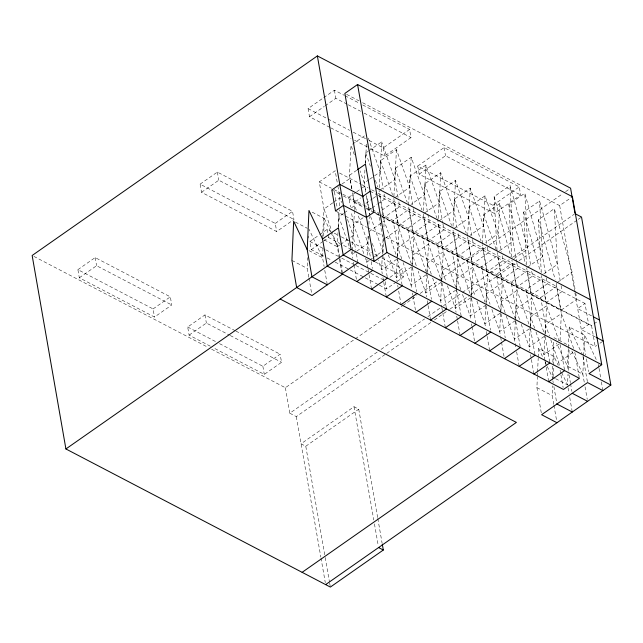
<?xml version="1.0" encoding="UTF-8"?>
<svg xmlns="http://www.w3.org/2000/svg" width="643" height="643" viewBox="0 0 643 643"><rect width="100%" height="100%" fill="white"/><g stroke="black" fill="none" stroke-linecap="round" stroke-linejoin="round"><path stroke-width="0.48" stroke-dasharray="3.21 2.41" d="M308.793 277.149L307.274 268.436L307.756 257.65M308.624 238.039L308.712 236.077M323.011 247.925L322.577 257.73L324.096 266.443M323.533 236.158L324.321 218.507L310.673 211.378M541.285 412.782L536.897 387.616L537.371 376.83M537.419 375.85L537.548 372.908M537.588 371.927L538.199 358.199M538.247 357.219L538.633 348.393L553.993 356.415L558.228 365.328M552.675 366.124L552.2 376.911L552.707 379.812M552.851 362.202L553.856 339.649M553.768 404.351L552.249 395.638L552.683 385.832M553.076 377.007L553.551 366.221M553.599 365.24L553.993 356.415M568.291 348.554L567.504 366.205L568.348 371.043M568.332 347.574L569.248 326.982L584.6 334.995L596.889 360.844M555.608 378.695L567.552 384.932L568.034 374.146M568.203 370.223L569.208 347.67M583.643 356.568L582.855 374.226L584.374 382.931M583.683 355.587L584.6 334.995M322.577 237.998L324 208.991L319.274 181.889L335.188 170.757L337.551 184.3M337.977 232.71L337.294 246.711L339.319 258.325M338.274 226.706L338.765 216.699L337.414 208.959M338.443 227.863L339.327 209.859M339.528 205.856L339.914 197.851L337.72 185.272M351.882 188.841L349.519 175.29L350.99 145.278L354.309 154.706M352.203 251.421L352.734 258.293M352.251 250.424L353.529 224.407L351.327 211.828M354.438 210.566L353.208 235.579L355.74 250.095M354.486 209.562L354.679 205.559L352.485 192.98M364.919 169.993L364.276 183.006L365.803 191.71M365.256 162.992L365.746 152.986L368.134 151.314M365.433 164.158L366.51 142.143M366.968 259.137L366.823 262.135L367.836 267.938M367.161 255.134L368.093 236.126M368.318 236.286L367.973 243.287L370.505 257.803M368.905 224.278L369.251 217.278M369.299 216.273L369.444 213.275L366.406 195.85M379.193 187.716L380.511 160.702L396.426 149.562L409.72 187.29L413.272 207.609M368.929 150.759L381.669 141.854L380.198 171.866L383.236 189.283M382.32 254.837L381.58 269.843L382.255 273.717M382.368 253.84L383.051 239.831L378.325 212.737L373.117 210.012M383.373 237.99L383.075 252.932M383.911 226.987L384.209 220.983L379.474 193.889M393.902 196.42L395.276 168.41L411.19 157.27L424.484 194.998L427.691 213.388M396.426 149.562L394.963 179.574L398.17 197.964M397.326 257.546L396.345 277.559L397.02 281.425M397.374 256.549L397.816 247.539L393.09 220.445L409.004 209.305L413.73 236.407L426.028 271.298M397.599 256.71L398.973 228.691L394.239 201.597L379.121 212.174M408.618 205.133L410.041 176.118L425.955 164.986L439.249 202.706L442.794 223.033M411.19 157.27L409.72 187.29L394.601 197.867M411.994 267.255L411.11 285.267L411.785 289.141M412.042 266.258L412.581 255.255L407.847 228.152L423.769 217.021L428.495 244.115L441.46 280.895M412.364 264.418L413.73 236.407L397.816 247.539L401.803 258.856M423.48 210.848L424.806 183.834L440.72 172.694L454.014 210.422L457.052 227.839M425.955 164.986L424.484 194.998L410.957 204.466M426.856 272.97L425.875 292.975L426.55 296.849M426.904 271.965L427.346 262.963L422.612 235.868L438.534 224.728L443.26 251.823L455.557 286.722M438.245 218.556L439.563 191.542L455.485 180.402L468.779 218.13L472.324 238.457M440.72 172.694L439.249 202.706L424.131 213.291M441.516 282.679L440.64 300.691L441.653 306.494M441.564 281.682L442.103 270.671L437.377 243.576L453.291 232.444L458.025 259.539L470.652 295.378M441.886 279.842L443.26 251.823L427.346 262.963L431.332 274.28M453.01 226.264L454.328 199.25L470.242 188.118L483.536 225.838L487.089 246.165M455.485 180.402L454.014 210.422L438.888 220.999M456.377 288.394L455.397 308.399L456.072 312.273M456.426 287.389L456.868 278.387L452.142 251.292L468.056 240.152L472.79 267.247L485.079 302.146M456.554 289.551L458.025 259.539L442.103 270.671L445.76 281.047M467.67 235.981L469.093 206.966L485.007 195.826L498.301 233.554L501.508 251.935M470.242 188.118L468.779 218.13L453.653 228.707M471.046 298.103L470.162 316.107L470.837 319.981M471.094 297.098L471.632 286.095L466.906 259L482.821 247.86L487.547 274.955L500.511 311.742M471.415 295.266L472.79 267.247L456.868 278.387L460.854 289.704M482.435 243.689L483.857 214.674L499.772 203.542L513.066 241.262L516.61 261.588M485.007 195.826L483.536 225.838L470.009 235.306M485.811 305.811L484.926 323.823L485.602 327.689M486.004 301.808L486.397 293.803L481.671 266.708L497.586 255.576L502.312 282.671L514.609 317.57M486.132 303.97L487.547 274.955M499.772 203.542L498.301 233.554L485.569 242.459M500.575 313.527L499.691 331.531L500.535 336.369M500.624 312.522L501.162 301.519L496.428 274.408L512.342 263.268L517.076 290.379L530.041 327.166M500.937 310.682L502.312 282.671L486.397 293.803L490.054 304.179M515.332 321.219L514.448 339.231L515.975 347.951M515.381 320.222L515.919 309.219L511.193 282.116L527.107 270.984L531.841 298.079L544.131 332.978M530.194 326.933L529.213 346.939L529.888 350.813M530.242 325.929L530.684 316.927L525.958 289.832L541.872 278.692L546.598 305.787L558.896 340.686M544.959 334.641L543.978 354.655L544.991 360.458M545.007 333.645L545.449 324.635L540.715 297.54L381.797 214.545M545.232 333.805L546.598 305.787L530.684 316.927L534.671 328.243M560.045 340.517L561.363 313.503L556.637 286.408L377.738 192.98M77.899 269.666L95.164 257.586L170.339 296.849L171.761 304.975L154.497 317.055L79.322 277.792L77.899 269.666L153.074 308.929L154.497 317.055M200.094 184.163L217.358 172.083L292.533 211.346L293.955 219.48L276.691 231.56L201.516 192.297L200.094 184.163L275.268 223.426L276.691 231.56M329.843 127.362L309.508 116.737L308.085 108.603L322.89 98.242M323.718 97.672L334.408 90.189L344.142 95.268M79.322 277.792L96.587 265.712L171.761 304.975M201.516 192.297L218.781 180.217L293.955 219.48M309.508 116.737L324.313 106.376M325.133 105.798L335.831 98.315L347.324 104.319M352.581 144.161L364.517 135.81M153.074 308.929L170.339 296.849M275.268 223.426L292.533 211.346M369.106 140.479L383.26 147.866L409.583 129.452L411.006 137.578L384.683 156L369.645 148.147M349.519 175.29L356.68 170.282M341.996 184.035L349.953 178.465L351.809 189.106M332.752 202.858L324 208.991L331.643 230.676M333.548 202.304L339.914 197.851L341.578 202.569M369.058 179.662L364.276 183.006L359.959 170.741M369.854 179.108L373.832 176.319M374.628 175.764L380.198 171.866L368.23 137.915M355.957 192.305L348.795 197.313L350.483 206.99M356.752 191.743L361.535 188.407M362.33 187.844L364.718 186.173L365.73 191.984M352.557 192.707L354.245 202.384L360.61 197.931M343.539 213.355L338.765 216.699L349.728 247.82M344.335 212.801L348.313 210.02M351.496 207.785L354.679 205.559L356.343 210.277M379.836 190.159L394.963 179.574L381.669 141.854M210.333 346.215L189.106 335.132L187.692 327.006L204.948 314.925L235.025 330.631M323.678 256.099L311.3 249.637L309.878 241.503L318.928 235.177M319.748 234.607L327.142 229.43L330.679 231.271M417.749 166.031L444.072 147.617L519.247 186.88L520.669 195.006L494.346 213.428L419.172 174.165L417.749 166.031L492.924 205.294L494.346 213.428M365.947 203.357L372.313 198.896M373.109 198.341L377.883 194.998M189.106 335.132L206.371 323.051L229.366 335.059M311.3 249.637L322.81 241.583M323.63 241.004L328.565 237.556L340.059 243.56M419.172 174.165L445.495 155.743L520.669 195.006M371.397 208.428L369.01 210.1L366.478 195.585M372.193 207.874L376.967 204.53M377.762 203.976L384.924 198.96L384.08 194.122M363.078 217.728L353.529 224.407L364.163 254.588M339.681 245.039L337.294 246.711L331.973 231.625M340.477 244.485L347.638 239.477M350.821 237.243L353.208 235.579L347.228 218.596M369.082 231.56L384.209 220.983L396.835 256.822M356.037 251.638L352.059 254.427L351.062 251.598M356.833 251.083L367.973 243.287L358.006 214.995M385.438 238.159L398.973 228.691L411.93 265.479M369.211 260.463L366.823 262.135L365.489 258.365M370.006 259.909L372.393 258.237M373.189 257.682L382.738 250.995L369.444 213.275M396.707 259.266L381.58 269.843L378.261 260.415M497.039 250.408L494.129 196.645L510.044 185.506L527.831 248.978L530.869 266.395M219.528 343.635L262.866 366.269L280.123 354.189L281.546 362.314L264.281 374.395L213.87 348.064M389.988 277.318L402.317 268.694L403.74 276.82L397.165 281.417M492.924 205.294L519.247 186.88M411.464 266.974L396.345 277.559L388.372 254.917M379.402 285.203L386.475 288.9L396.337 281.996M511.748 257.128L508.886 204.353L524.809 193.221L542.596 256.686L546.14 277.004M526.513 264.836L523.651 212.069L539.573 200.929L557.352 264.394L560.399 281.811M211.627 349.229L285.371 387.745L354.414 339.44M355.233 338.861L402.084 306.084M402.912 305.505L416.881 295.732M420.168 293.425L438.253 280.774M439.073 280.203L485.931 247.418M489.219 245.12L562.368 193.937M565.655 191.63L569.77 188.761M440.994 282.398L425.875 292.975L418.231 271.282M541.277 272.544L538.416 219.777L554.33 208.637L572.117 272.11L575.662 292.428M362.604 102.703L559.683 205.631L572.415 196.726M499.539 250.73L513.066 241.262L510.044 185.506M455.758 290.106L440.64 300.691L432.659 278.057M285.371 387.745L289.816 413.216L377.762 351.681M381.05 349.382L424.613 318.896M427.9 316.597L440.23 307.973M443.517 305.674L461.602 293.015M462.43 292.444L509.28 259.659M512.567 257.361L574.215 214.232M514.296 258.438L527.831 248.978L524.809 193.221M289.816 413.216L296.31 416.608L385.904 353.923M386.724 353.345L431.115 322.288M434.403 319.989L449.192 309.637M450.02 309.066L469.744 295.258M470.563 294.687L515.774 263.051M519.062 260.753L577.422 219.922M578.242 219.343L581.529 217.045M470.523 297.822L455.397 308.399L447.424 285.765M527.469 267.263L542.596 256.686L539.573 200.929M486.076 304.975L470.162 316.107L462.518 294.422M543.825 273.862L557.352 264.394L554.33 208.637M377.634 517.519L358.73 409.189L354.004 406.722L301.053 443.774L305.779 446.242L325.028 556.541M305.779 446.242L358.73 409.189M500.045 313.237L484.926 323.823L476.953 301.189M556.999 282.687L572.117 272.11M540.715 297.54L556.637 286.408M382.03 216.9L560.929 310.336L576.851 299.204L575.831 293.393M595.297 336.9L581.312 329.602L588.658 324.458L584.993 303.456L577.647 308.6L592.508 316.356M544.332 336.361L529.213 346.939L521.24 324.305M559.097 344.069L543.978 354.655L536.005 332.013M379.852 215.019L591.544 325.583L593.135 324.466M593.931 323.911L597.91 321.122M559.249 365.264L558.743 362.363L573.861 351.785M386.186 237.412L595.209 346.577L596.8 345.468M599.983 343.241L602.37 341.57M346.617 94.352L359.051 100.847M345.026 95.727L359.172 103.121M362.708 104.97L409.583 129.452M348.209 104.785L360.594 111.247M364.131 113.096L411.006 137.578M308.085 108.603L349.655 130.32M353.192 132.161L365.57 138.631M330.727 127.82L351.07 138.446M354.606 140.295L368.76 147.681M339.528 173.023L361.237 184.364M362.105 184.814L368.19 187.989M371.662 189.806L374.266 191.164M370.159 191.252L377.264 194.958M378.148 195.424L584.993 303.456M319.274 181.889L331.426 188.238M341.851 193.688L334.03 189.605L337.245 207.986M342.719 194.138L362.692 204.57M363.56 205.021L372.249 209.562M331.828 189.934L339.834 194.114M343.386 195.97L362.957 206.186M366.518 208.051L371.847 210.832M372.739 211.298L378.968 214.553M374.716 212.712L380.929 215.96M381.813 216.426L588.658 324.458M354.245 202.384L362.925 206.925M366.406 208.742L381.162 216.45M335.493 210.928L366.623 227.188M367.515 227.654L382.633 235.555M553.936 337.688L569.296 345.709M334.223 233.12L340.412 236.359M341.296 236.817L350.138 241.438M351.022 241.897L371.365 252.522M374.901 254.371L378.438 256.219M381.982 258.068L402.317 268.694M343.595 245.409L349.792 248.64M375.44 262.039L403.74 276.82M295.37 222.084L307.306 228.321M324.233 239.895L337.88 247.025L339.745 257.666M309.878 241.503L324.916 249.355M325.8 249.822L338.186 256.284M341.722 258.132L354.984 265.061M355.868 265.527L370.022 272.913M370.907 273.379L385.053 280.766L386.475 288.9M327.223 257.947L331.643 260.262M335.18 262.111L349.326 269.497M350.218 269.964L364.364 277.35M365.248 277.816L378.518 284.745M554.756 378.245L552.2 376.911L547.113 366.221M308.929 250.601L322.577 257.73L309.018 229.213M536.897 387.616L552.249 395.638M291.922 260.423L307.274 268.436M235.909 331.089L280.123 354.189M230.25 335.525L281.546 362.314M187.692 327.006L215.992 341.787M33.926 256.42L208.075 347.373M569.248 326.982L582.381 354.606M571.836 351.054L582.855 374.226L567.504 366.205L556.484 343.032M561.62 372.458L567.552 384.932M538.633 348.393L542.877 357.307M544.991 361.76L546.687 365.328M324.321 218.507L330.679 231.874M331.105 232.766L337.88 247.025M573.66 348.393L561.363 313.503L545.449 324.635L549.435 335.951M550.762 339.729L558.743 362.363M483.857 214.674L496.814 251.453M519.576 319.587L515.919 309.219L531.841 298.079L530.371 328.091L514.456 339.239L505.478 313.768M469.093 206.966L481.052 240.916M505.149 312.836L501.154 301.503L517.076 290.371L515.606 320.399L499.691 331.531L491.71 308.897M454.328 199.25L466.296 233.208M439.563 191.542L451.531 225.492M471.632 286.095L475.29 296.471M424.806 183.834L436.766 217.784M437.095 218.724L438.092 221.554L442.826 248.656L458.74 237.516L457.896 232.678M410.041 176.118L422.001 210.076M395.276 168.41L407.236 202.36M380.511 160.702L392.479 194.652M416.238 265.623L412.581 255.255L428.495 244.115L427.024 274.127L411.11 285.267L403.137 262.633M365.746 152.986L370.4 166.191M375.383 180.337L377.714 186.944M372.281 243.44L377.931 259.475M538.416 219.777L555.126 279.4M523.651 212.069L540.361 271.684M508.886 204.353L525.596 263.976M494.129 196.645L510.831 256.268M591.544 325.583L595.209 346.577M598.328 364.485L598.842 367.386M599.011 368.351L600.699 378.028M601.374 381.902L602.893 390.606M559.683 205.631L574.738 291.93M574.914 292.911L585.733 354.912M586.424 358.85L588.658 371.662M582.976 356.463L587.372 381.62M585.05 386.805L587.252 399.383M574.826 352.195L579.383 378.325M561.074 285.685L562.086 291.488L546.164 302.628L541.438 275.534M556.203 283.241L560.929 310.336M569.023 374.909L570.373 382.657M570.542 383.622L571.892 391.362M568.058 387.833L569.071 393.637M569.746 397.511L572.286 412.026M560.061 344.479L564.626 370.609M546.309 277.977L547.322 283.78L531.407 294.92L526.673 267.826M560.093 370.103L560.768 373.977M560.937 374.941L563.131 387.52M545.296 336.771L549.861 362.901M552.876 380.785L553.213 382.722M553.888 386.588L556.926 404.005M531.713 271.233L532.557 276.072L516.642 287.204L511.908 260.11M553.936 405.315L556.637 420.803M545.16 361.422L546.003 366.269M546.172 367.233L548.704 381.749M530.539 329.063L535.097 355.201M516.779 262.553L517.792 268.356L501.878 279.496L497.152 252.402M530.563 354.687L531.239 358.553M531.407 359.525L533.939 374.041M515.774 321.363L520.163 346.521M502.183 255.81L503.035 260.648L487.113 271.788L482.387 244.686M516.642 351.809L519.182 366.341M501.01 313.655L505.237 337.848M487.257 247.129L488.27 252.94L472.348 264.072L467.622 236.978M500.704 337.342L501.379 341.208M501.548 342.18L504.08 356.696M486.245 305.939L490.472 330.132M472.492 239.421L473.505 245.224L457.591 256.364L453.026 230.234M486.277 331.563L486.952 335.437M487.121 336.402L489.653 350.917M471.488 298.231L476.045 324.361M444.072 147.617L445.495 155.743M471.512 323.855L471.849 325.784M472.018 326.757L474.55 341.272M456.723 290.523L461.28 316.645M442.963 223.997L443.975 229.808L428.061 240.94L423.335 213.846M456.747 316.139L457.422 320.013M457.599 320.978L460.131 335.493M441.958 282.807L446.515 308.937M427.86 214.352L429.219 222.092L413.296 233.232L408.57 206.138M441.821 307.467L442.665 312.305M442.834 313.27L445.366 327.785M427.193 275.1L431.421 299.292M413.441 208.581L414.454 214.384L398.531 225.524L393.805 198.422M427.225 300.723L427.9 304.589M428.069 305.562L430.601 320.077M412.428 267.384L416.656 291.576M398.845 201.838L399.689 206.676L383.775 217.808L379.04 190.714M412.46 293.007L412.798 294.944M412.967 295.909L415.499 310.424M383.26 147.866L384.683 156M397.671 259.676L402.229 285.805M397.695 285.299L398.033 287.236M398.708 291.102L401.071 304.653M383.75 256.806L387.464 278.097M382.931 277.583L383.606 281.457M383.775 282.422L386.314 296.945M371.18 261.677L372.361 268.444M368.005 268.911L368.849 273.749M369.018 274.714L371.55 289.229M334.408 90.189L335.831 98.315M356.423 253.961L357.942 262.674M353.409 262.167L353.746 264.104M353.915 265.069L356.447 279.584M339.914 258.631L342.615 274.119M339.488 259.29L342.02 273.805M377.811 518.507L382.103 543.126M327.142 229.43L327.93 233.939M328.091 234.848L328.565 237.556M354.004 406.722L373.776 519.978M374.459 523.916L378.245 545.585M324.771 270.309L327.311 284.825M308.961 278.114L311.662 293.602M325.197 557.529L329.497 582.148M329.666 583.137L330.357 587.075M296.31 416.608L320.817 557.031M320.994 558.011L325.286 582.638M262.866 366.269L264.281 374.395M217.358 172.083L218.781 180.217M204.948 314.925L206.371 323.051M95.164 257.586L96.587 265.712"/><path stroke-width="0.96" d="M327.311 284.825L311.951 276.803L307.225 249.709L308.97 210.486L322.529 239.003L327.255 266.098L563.469 389.457L579.383 378.325L343.177 254.958L338.443 227.863L322.529 239.003M572.302 197.98L570.59 188.182L317.369 55.925L32.15 255.488L65.916 448.959L330.357 587.075L383.308 550.022L382.28 544.115M601.735 364.718L572.415 196.726L357.58 84.514L344.849 93.428L374.162 261.42L386.901 252.514L601.735 364.718L589.004 373.631L610.85 385.044L325.631 584.608M357.476 169.72L365.433 164.158L373.824 212.254L366.478 217.39L343.45 205.358L335.493 210.928L331.828 189.934L339.785 184.364L362.813 196.388M362.202 196.822L370.159 191.252M65.916 448.959L351.134 249.396L374.162 261.42M342.02 273.805L357.942 262.674M342.615 274.119L312 295.531L296.648 287.517L291.922 260.423L293.658 221.192L307.225 249.709M356.785 281.521L372.699 270.381M371.55 289.229L387.464 278.097M386.314 296.945L402.229 285.805M401.071 304.653L416.994 293.513M415.836 312.361L431.758 301.229M430.601 320.077L446.515 308.937M445.366 327.785L461.28 316.645M460.131 335.493L476.045 324.361M474.896 343.209L490.81 332.069M489.653 350.917L505.575 339.777M504.417 358.625L520.332 347.493M519.182 366.341L535.097 355.193M533.939 374.041L549.861 362.901M548.704 381.749L564.626 370.609M302.13 572.326L516.393 422.411L280.179 299.035M575.035 213.653L581.529 217.045L610.85 385.044M375.552 187.483L590.387 299.686M593.385 316.814L599.501 320.013M596.174 337.358L603.166 341.007M602.893 390.606L587.541 382.593L541.623 414.719L556.975 422.732M572.23 393.299L587.589 401.32M556.926 404.005L572.286 412.026M378.582 547.555L383.308 550.022M572.64 199.941L574.866 212.672M357.58 84.514L386.901 252.514M317.369 55.925L351.134 249.396"/></g></svg>
